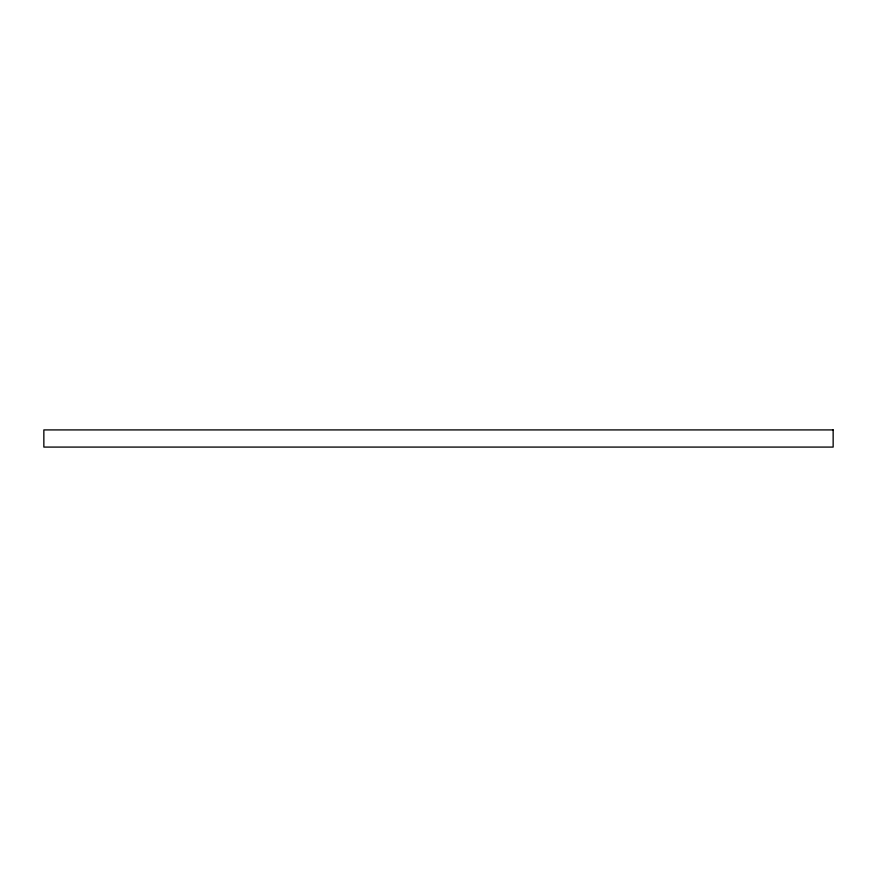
<?xml version="1.0" encoding="UTF-8"?>
<svg xmlns="http://www.w3.org/2000/svg" width="877" height="877" viewBox="0 0 877 877"><rect width="100%" height="100%" fill="white"/><g stroke="black" fill="none" stroke-linecap="round" stroke-linejoin="round"><path stroke-width="1.32" d="M833.15 429.916L43.85 429.916L43.85 447.084L833.15 447.084L833.15 429.916"/></g></svg>
